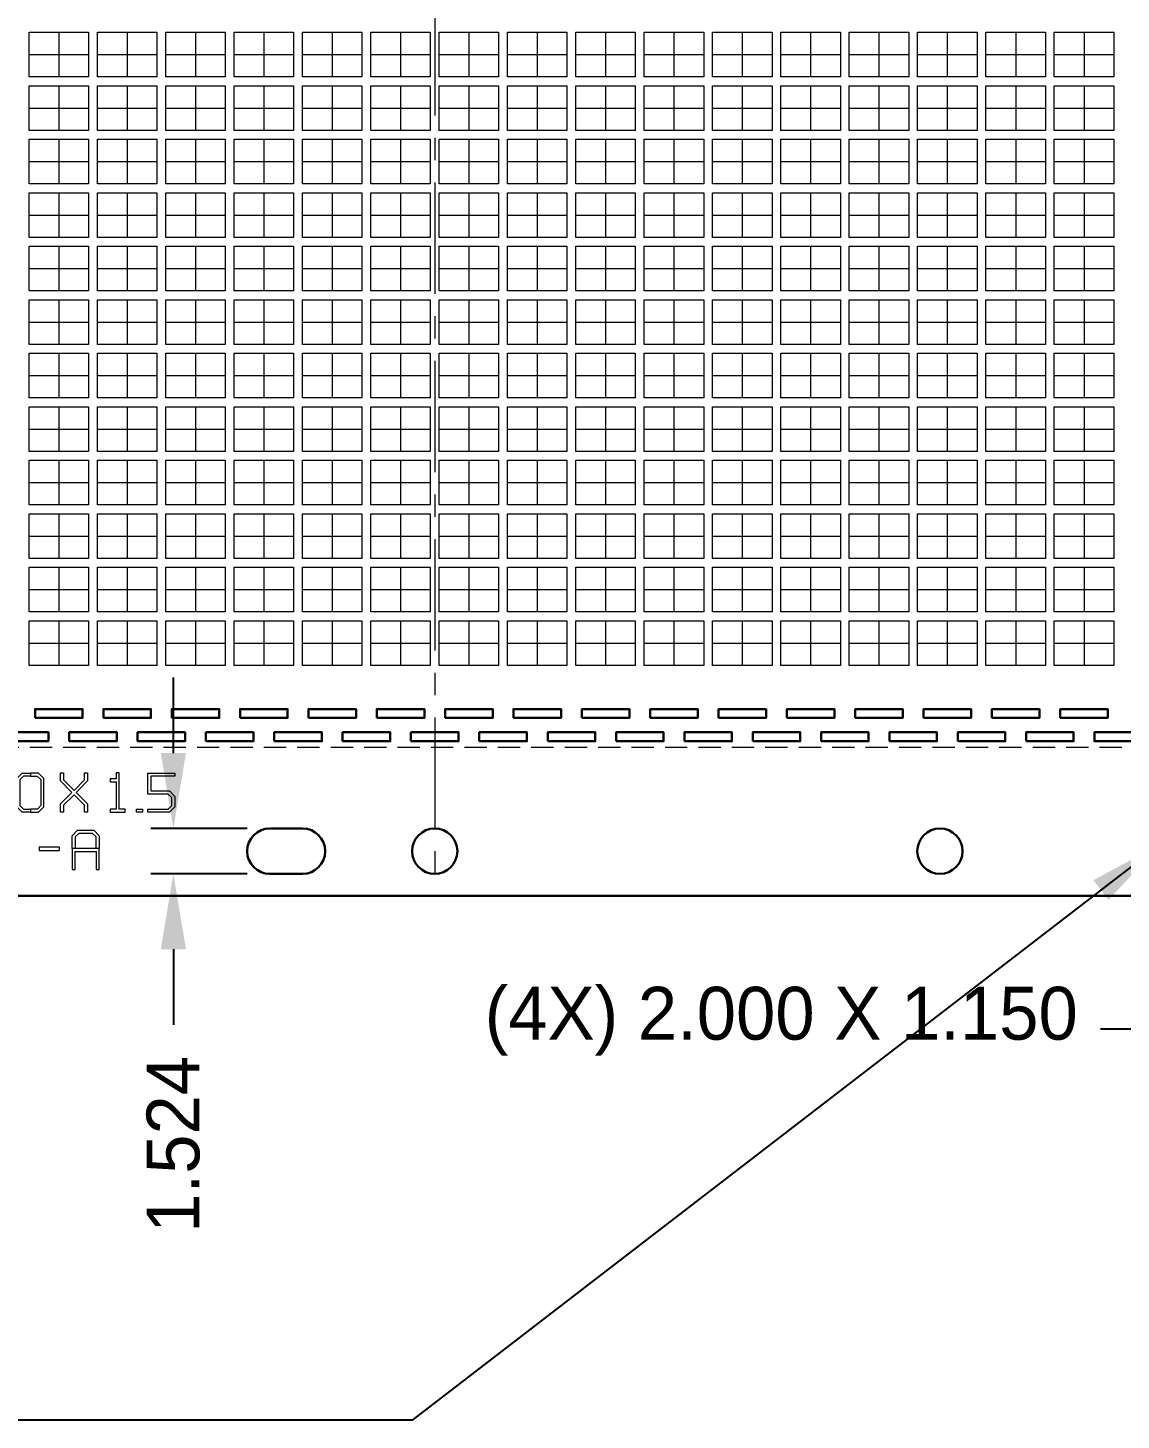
# Model space of a CAD drawing. Extents: x -14 to 234, y 117 to 227.
# Drawn here: x 177.53 to 214.32, y 134.91 to 181.76 of the extents above; entities that cross this region are included whole.
import ezdxf

# ---------------------------------------------------------------- set-up
doc = ezdxf.new("R2010")
doc.units = 0
doc.header["$LTSCALE"] = 3
doc.header["$MEASUREMENT"] = 0
for name, pattern in [('CENTER', [2, 1.25, -0.25, 0.25, -0.25]), ('HIDDEN', [0.375, 0.25, -0.125]), ('PHANTOM', [2.5, 1.25, -0.25, 0.25, -0.25, 0.25, -0.25])]:
    doc.linetypes.add(name, pattern=pattern)
for name, color, linetype, lineweight in [('CLIN', 1, 'CENTER', 15), ('DIM', 4, 'Continuous', 13), ('HIDN', 6, 'HIDDEN', 15), ('OBJ', 3, 'Continuous', 30), ('OBJ1', 7, 'Continuous', 30), ('PHANTOM', 5, 'PHANTOM', 15), ('TEXT', 2, 'Continuous', 20)]:
    doc.layers.add(name, color=color, linetype=linetype, lineweight=lineweight)
doc.dimstyles.new('3DEC X 1', dxfattribs={"dimtxt": 1.778, "dimasz": 2.54, "dimexe": 0.762, "dimexo": 0.762, "dimgap": 0.762, "dimtad": 0, "dimdec": 3, "dimzin": 0, "dimdsep": 46, "dimtxsty": 'Standard', "dimcen": 0.09, "dimadec": 0, "dimazin": 0, "dimtfac": 1, "dimtdec": 3, "dimtofl": 0, "dimtmove": 0, "dimatfit": 3, "dimfxl": 1, "dimtolj": 1, "dimtzin": 0, "dimarcsym": 0})

# ---------------------------------------------------------------- blocks, each defined once
blk = doc.blocks.new('*D16')
at = {"layer": 'Defpoints', "color": 0, "transparency": 16777216}
for p in [(90.669, -128.413), (90.669, -128.413), (87.423, -129.937), (87.423, -129.937), (90.669, -129.937), (90.669, -129.937)]:
    blk.add_point(p, dxfattribs=at)
at = {"layer": 'DIM', "color": 0, "lineweight": -2, "transparency": 16777216}
for p, q in [((87.423, -125.873), (87.423, -123.333)), ((87.423, -125.873), (87.423, -123.333)), ((89.907, -128.413), (86.661, -128.413)), ((89.907, -128.413), (86.661, -128.413)), ((89.907, -129.937), (86.661, -129.937)), ((89.907, -129.937), (86.661, -129.937)), ((87.423, -132.477), (87.423, -135.017)), ((87.423, -132.477), (87.423, -135.017))]:
    blk.add_line(p, q, dxfattribs=at)
at = {"layer": 'DIM', "color": 0, "transparency": 16777216}
for points in [[(87, -125.873), (87.847, -125.873), (87.423, -128.413)], [(87, -125.873), (87.847, -125.873), (87.423, -128.413)], [(87, -132.477), (87.847, -132.477), (87.423, -129.937)], [(87, -132.477), (87.847, -132.477), (87.423, -129.937)]]:
    blk.add_solid(points, dxfattribs=at)
at = {"layer": 'DIM', "color": 0, "transparency": 16777216, "insert": (87.423, -139.038), "char_height": 1.778, "attachment_point": 5, "rotation": 90}
blk.add_mtext('\\A1;1.524', dxfattribs=at)
blk.add_mtext('\\A1;1.524', dxfattribs=at)

msp = doc.modelspace()

# ---------------------------------------------------------------- linework, layer by layer
at = {"layer": 'CLIN'}
for p, q in [((191.21913, 212.55713), (191.21913, 152.55713)), ((178.56913, 181.60713), (178.56913, 180.10713)), ((180.86913, 181.60713), (180.86913, 180.10713)), ((183.16913, 181.60713), (183.16913, 180.10713)), ((185.46913, 181.60713), (185.46913, 180.10713)), ((187.76913, 181.60713), (187.76913, 180.10713)), ((190.06913, 181.60713), (190.06913, 180.10713)), ((192.36913, 181.60713), (192.36913, 180.10713)), ((194.66913, 181.60713), (194.66913, 180.10713)), ((196.96913, 181.60713), (196.96913, 180.10713)), ((199.26913, 181.60713), (199.26913, 180.10713)), ((201.56913, 181.60713), (201.56913, 180.10713)), ((203.86913, 181.60713), (203.86913, 180.10713)), ((206.16913, 181.60713), (206.16913, 180.10713)), ((208.46913, 181.60713), (208.46913, 180.10713)), ((210.76913, 181.60713), (210.76913, 180.10713)), ((210.76913, 181.60713), (210.76913, 180.10713)), ((213.06913, 181.60713), (213.06913, 180.10713)), ((178.56913, 179.80713), (178.56913, 178.30713)), ((180.86913, 179.80713), (180.86913, 178.30713)), ((183.16913, 179.80713), (183.16913, 178.30713)), ((185.46913, 179.80713), (185.46913, 178.30713)), ((187.76913, 179.80713), (187.76913, 178.30713)), ((190.06913, 179.80713), (190.06913, 178.30713)), ((192.36913, 179.80713), (192.36913, 178.30713)), ((194.66913, 179.80713), (194.66913, 178.30713)), ((196.96913, 179.80713), (196.96913, 178.30713)), ((199.26913, 179.80713), (199.26913, 178.30713)), ((201.56913, 179.80713), (201.56913, 178.30713)), ((203.86913, 179.80713), (203.86913, 178.30713)), ((206.16913, 179.80713), (206.16913, 178.30713)), ((208.46913, 179.80713), (208.46913, 178.30713)), ((210.76913, 179.80713), (210.76913, 178.30713)), ((210.76913, 179.80713), (210.76913, 178.30713)), ((213.06913, 179.80713), (213.06913, 178.30713)), ((178.56913, 178.00713), (178.56913, 176.50713)), ((180.86913, 178.00713), (180.86913, 176.50713)), ((183.16913, 178.00713), (183.16913, 176.50713)), ((185.46913, 178.00713), (185.46913, 176.50713)), ((187.76913, 178.00713), (187.76913, 176.50713)), ((190.06913, 178.00713), (190.06913, 176.50713)), ((192.36913, 178.00713), (192.36913, 176.50713)), ((194.66913, 178.00713), (194.66913, 176.50713)), ((196.96913, 178.00713), (196.96913, 176.50713)), ((199.26913, 178.00713), (199.26913, 176.50713)), ((201.56913, 178.00713), (201.56913, 176.50713)), ((203.86913, 178.00713), (203.86913, 176.50713)), ((206.16913, 178.00713), (206.16913, 176.50713)), ((208.46913, 178.00713), (208.46913, 176.50713)), ((210.76913, 178.00713), (210.76913, 176.50713)), ((210.76913, 178.00713), (210.76913, 176.50713)), ((213.06913, 178.00713), (213.06913, 176.50713)), ((178.56913, 176.20713), (178.56913, 174.70713)), ((180.86913, 176.20713), (180.86913, 174.70713)), ((183.16913, 176.20713), (183.16913, 174.70713)), ((185.46913, 176.20713), (185.46913, 174.70713)), ((187.76913, 176.20713), (187.76913, 174.70713)), ((190.06913, 176.20713), (190.06913, 174.70713)), ((192.36913, 176.20713), (192.36913, 174.70713)), ((194.66913, 176.20713), (194.66913, 174.70713)), ((196.96913, 176.20713), (196.96913, 174.70713)), ((199.26913, 176.20713), (199.26913, 174.70713)), ((201.56913, 176.20713), (201.56913, 174.70713)), ((203.86913, 176.20713), (203.86913, 174.70713)), ((206.16913, 176.20713), (206.16913, 174.70713)), ((208.46913, 176.20713), (208.46913, 174.70713)), ((210.76913, 176.20713), (210.76913, 174.70713)), ((210.76913, 176.20713), (210.76913, 174.70713)), ((213.06913, 176.20713), (213.06913, 174.70713)), ((178.56913, 174.40713), (178.56913, 172.90713)), ((180.86913, 174.40713), (180.86913, 172.90713)), ((183.16913, 174.40713), (183.16913, 172.90713)), ((185.46913, 174.40713), (185.46913, 172.90713)), ((187.76913, 174.40713), (187.76913, 172.90713)), ((190.06913, 174.40713), (190.06913, 172.90713)), ((192.36913, 174.40713), (192.36913, 172.90713)), ((194.66913, 174.40713), (194.66913, 172.90713)), ((196.96913, 174.40713), (196.96913, 172.90713)), ((199.26913, 174.40713), (199.26913, 172.90713)), ((201.56913, 174.40713), (201.56913, 172.90713)), ((203.86913, 174.40713), (203.86913, 172.90713)), ((206.16913, 174.40713), (206.16913, 172.90713)), ((208.46913, 174.40713), (208.46913, 172.90713)), ((210.76913, 174.40713), (210.76913, 172.90713)), ((210.76913, 174.40713), (210.76913, 172.90713)), ((213.06913, 174.40713), (213.06913, 172.90713)), ((178.56913, 172.60713), (178.56913, 171.10713)), ((180.86913, 172.60713), (180.86913, 171.10713)), ((183.16913, 172.60713), (183.16913, 171.10713)), ((185.46913, 172.60713), (185.46913, 171.10713)), ((187.76913, 172.60713), (187.76913, 171.10713)), ((190.06913, 172.60713), (190.06913, 171.10713)), ((192.36913, 172.60713), (192.36913, 171.10713)), ((194.66913, 172.60713), (194.66913, 171.10713)), ((196.96913, 172.60713), (196.96913, 171.10713)), ((199.26913, 172.60713), (199.26913, 171.10713)), ((201.56913, 172.60713), (201.56913, 171.10713)), ((203.86913, 172.60713), (203.86913, 171.10713)), ((206.16913, 172.60713), (206.16913, 171.10713)), ((208.46913, 172.60713), (208.46913, 171.10713)), ((210.76913, 172.60713), (210.76913, 171.10713)), ((210.76913, 172.60713), (210.76913, 171.10713)), ((213.06913, 172.60713), (213.06913, 171.10713)), ((178.56913, 170.80713), (178.56913, 169.30713)), ((180.86913, 170.80713), (180.86913, 169.30713)), ((183.16913, 170.80713), (183.16913, 169.30713)), ((185.46913, 170.80713), (185.46913, 169.30713)), ((187.76913, 170.80713), (187.76913, 169.30713)), ((190.06913, 170.80713), (190.06913, 169.30713)), ((192.36913, 170.80713), (192.36913, 169.30713)), ((194.66913, 170.80713), (194.66913, 169.30713)), ((196.96913, 170.80713), (196.96913, 169.30713)), ((199.26913, 170.80713), (199.26913, 169.30713)), ((201.56913, 170.80713), (201.56913, 169.30713)), ((203.86913, 170.80713), (203.86913, 169.30713)), ((206.16913, 170.80713), (206.16913, 169.30713)), ((208.46913, 170.80713), (208.46913, 169.30713)), ((210.76913, 170.80713), (210.76913, 169.30713)), ((210.76913, 170.80713), (210.76913, 169.30713)), ((213.06913, 170.80713), (213.06913, 169.30713)), ((178.56913, 169.00713), (178.56913, 167.50713)), ((180.86913, 169.00713), (180.86913, 167.50713)), ((183.16913, 169.00713), (183.16913, 167.50713)), ((185.46913, 169.00713), (185.46913, 167.50713)), ((187.76913, 169.00713), (187.76913, 167.50713)), ((190.06913, 169.00713), (190.06913, 167.50713)), ((192.36913, 169.00713), (192.36913, 167.50713)), ((194.66913, 169.00713), (194.66913, 167.50713)), ((196.96913, 169.00713), (196.96913, 167.50713)), ((199.26913, 169.00713), (199.26913, 167.50713)), ((201.56913, 169.00713), (201.56913, 167.50713)), ((203.86913, 169.00713), (203.86913, 167.50713)), ((206.16913, 169.00713), (206.16913, 167.50713)), ((208.46913, 169.00713), (208.46913, 167.50713)), ((210.76913, 169.00713), (210.76913, 167.50713)), ((210.76913, 169.00713), (210.76913, 167.50713)), ((213.06913, 169.00713), (213.06913, 167.50713)), ((178.56913, 167.20713), (178.56913, 165.70713)), ((180.86913, 167.20713), (180.86913, 165.70713)), ((183.16913, 167.20713), (183.16913, 165.70713)), ((185.46913, 167.20713), (185.46913, 165.70713)), ((187.76913, 167.20713), (187.76913, 165.70713)), ((190.06913, 167.20713), (190.06913, 165.70713)), ((192.36913, 167.20713), (192.36913, 165.70713)), ((194.66913, 167.20713), (194.66913, 165.70713)), ((196.96913, 167.20713), (196.96913, 165.70713)), ((199.26913, 167.20713), (199.26913, 165.70713)), ((201.56913, 167.20713), (201.56913, 165.70713)), ((203.86913, 167.20713), (203.86913, 165.70713)), ((206.16913, 167.20713), (206.16913, 165.70713)), ((208.46913, 167.20713), (208.46913, 165.70713)), ((210.76913, 167.20713), (210.76913, 165.70713)), ((210.76913, 167.20713), (210.76913, 165.70713)), ((213.06913, 167.20713), (213.06913, 165.70713)), ((178.56913, 165.40713), (178.56913, 163.90713)), ((180.86913, 165.40713), (180.86913, 163.90713)), ((183.16913, 165.40713), (183.16913, 163.90713)), ((185.46913, 165.40713), (185.46913, 163.90713)), ((187.76913, 165.40713), (187.76913, 163.90713)), ((190.06913, 165.40713), (190.06913, 163.90713)), ((192.36913, 165.40713), (192.36913, 163.90713)), ((194.66913, 165.40713), (194.66913, 163.90713)), ((196.96913, 165.40713), (196.96913, 163.90713)), ((199.26913, 165.40713), (199.26913, 163.90713)), ((201.56913, 165.40713), (201.56913, 163.90713)), ((203.86913, 165.40713), (203.86913, 163.90713)), ((206.16913, 165.40713), (206.16913, 163.90713)), ((208.46913, 165.40713), (208.46913, 163.90713)), ((210.76913, 165.40713), (210.76913, 163.90713)), ((210.76913, 165.40713), (210.76913, 163.90713)), ((213.06913, 165.40713), (213.06913, 163.90713)), ((178.56913, 163.60713), (178.56913, 162.10713)), ((180.86913, 163.60713), (180.86913, 162.10713)), ((183.16913, 163.60713), (183.16913, 162.10713)), ((185.46913, 163.60713), (185.46913, 162.10713)), ((187.76913, 163.60713), (187.76913, 162.10713)), ((190.06913, 163.60713), (190.06913, 162.10713)), ((192.36913, 163.60713), (192.36913, 162.10713)), ((194.66913, 163.60713), (194.66913, 162.10713)), ((196.96913, 163.60713), (196.96913, 162.10713)), ((199.26913, 163.60713), (199.26913, 162.10713)), ((201.56913, 163.60713), (201.56913, 162.10713)), ((203.86913, 163.60713), (203.86913, 162.10713)), ((206.16913, 163.60713), (206.16913, 162.10713)), ((208.46913, 163.60713), (208.46913, 162.10713)), ((210.76913, 163.60713), (210.76913, 162.10713)), ((210.76913, 163.60713), (210.76913, 162.10713)), ((213.06913, 163.60713), (213.06913, 162.10713)), ((178.56913, 161.80713), (178.56913, 160.30713)), ((180.86913, 161.80713), (180.86913, 160.30713)), ((183.16913, 161.80713), (183.16913, 160.30713)), ((185.46913, 161.80713), (185.46913, 160.30713)), ((187.76913, 161.80713), (187.76913, 160.30713)), ((190.06913, 161.80713), (190.06913, 160.30713)), ((192.36913, 161.80713), (192.36913, 160.30713)), ((194.66913, 161.80713), (194.66913, 160.30713)), ((196.96913, 161.80713), (196.96913, 160.30713)), ((199.26913, 161.80713), (199.26913, 160.30713)), ((201.56913, 161.80713), (201.56913, 160.30713)), ((203.86913, 161.80713), (203.86913, 160.30713)), ((206.16913, 161.80713), (206.16913, 160.30713)), ((208.46913, 161.80713), (208.46913, 160.30713)), ((210.76913, 161.80713), (210.76913, 160.30713)), ((210.76913, 161.80713), (210.76913, 160.30713)), ((213.06913, 161.80713), (213.06913, 160.30713))]:
    msp.add_line(p, q, dxfattribs=at)
for points in [[(177.56913, 180.85713), (179.56913, 180.85713)], [(179.86913, 180.85713), (181.86913, 180.85713)], [(182.16913, 180.85713), (184.16913, 180.85713)], [(184.46913, 180.85713), (186.46913, 180.85713)], [(186.76913, 180.85713), (188.76913, 180.85713)], [(189.06913, 180.85713), (191.06913, 180.85713)], [(191.36913, 180.85713), (193.36913, 180.85713)], [(193.66913, 180.85713), (195.66913, 180.85713)], [(195.96913, 180.85713), (197.96913, 180.85713)], [(198.26913, 180.85713), (200.26913, 180.85713)], [(200.56913, 180.85713), (202.56913, 180.85713)], [(202.86913, 180.85713), (204.86913, 180.85713)], [(205.16913, 180.85713), (207.16913, 180.85713)], [(207.46913, 180.85713), (209.46913, 180.85713)], [(209.76913, 180.85713), (211.76913, 180.85713)], [(209.76913, 180.85713), (211.76913, 180.85713)], [(212.06913, 180.85713), (214.06913, 180.85713)], [(177.56913, 179.05713), (179.56913, 179.05713)], [(179.86913, 179.05713), (181.86913, 179.05713)], [(182.16913, 179.05713), (184.16913, 179.05713)], [(184.46913, 179.05713), (186.46913, 179.05713)], [(186.76913, 179.05713), (188.76913, 179.05713)], [(189.06913, 179.05713), (191.06913, 179.05713)], [(191.36913, 179.05713), (193.36913, 179.05713)], [(193.66913, 179.05713), (195.66913, 179.05713)], [(195.96913, 179.05713), (197.96913, 179.05713)], [(198.26913, 179.05713), (200.26913, 179.05713)], [(200.56913, 179.05713), (202.56913, 179.05713)], [(202.86913, 179.05713), (204.86913, 179.05713)], [(205.16913, 179.05713), (207.16913, 179.05713)], [(207.46913, 179.05713), (209.46913, 179.05713)], [(209.76913, 179.05713), (211.76913, 179.05713)], [(209.76913, 179.05713), (211.76913, 179.05713)], [(212.06913, 179.05713), (214.06913, 179.05713)], [(177.56913, 177.25713), (179.56913, 177.25713)], [(179.86913, 177.25713), (181.86913, 177.25713)], [(182.16913, 177.25713), (184.16913, 177.25713)], [(184.46913, 177.25713), (186.46913, 177.25713)], [(186.76913, 177.25713), (188.76913, 177.25713)], [(189.06913, 177.25713), (191.06913, 177.25713)], [(191.36913, 177.25713), (193.36913, 177.25713)], [(193.66913, 177.25713), (195.66913, 177.25713)], [(195.96913, 177.25713), (197.96913, 177.25713)], [(198.26913, 177.25713), (200.26913, 177.25713)], [(200.56913, 177.25713), (202.56913, 177.25713)], [(202.86913, 177.25713), (204.86913, 177.25713)], [(205.16913, 177.25713), (207.16913, 177.25713)], [(207.46913, 177.25713), (209.46913, 177.25713)], [(209.76913, 177.25713), (211.76913, 177.25713)], [(209.76913, 177.25713), (211.76913, 177.25713)], [(212.06913, 177.25713), (214.06913, 177.25713)], [(177.56913, 175.45713), (179.56913, 175.45713)], [(179.86913, 175.45713), (181.86913, 175.45713)], [(182.16913, 175.45713), (184.16913, 175.45713)], [(184.46913, 175.45713), (186.46913, 175.45713)], [(186.76913, 175.45713), (188.76913, 175.45713)], [(189.06913, 175.45713), (191.06913, 175.45713)], [(191.36913, 175.45713), (193.36913, 175.45713)], [(193.66913, 175.45713), (195.66913, 175.45713)], [(195.96913, 175.45713), (197.96913, 175.45713)], [(198.26913, 175.45713), (200.26913, 175.45713)], [(200.56913, 175.45713), (202.56913, 175.45713)], [(202.86913, 175.45713), (204.86913, 175.45713)], [(205.16913, 175.45713), (207.16913, 175.45713)], [(207.46913, 175.45713), (209.46913, 175.45713)], [(209.76913, 175.45713), (211.76913, 175.45713)], [(209.76913, 175.45713), (211.76913, 175.45713)], [(212.06913, 175.45713), (214.06913, 175.45713)], [(177.56913, 173.65713), (179.56913, 173.65713)], [(179.86913, 173.65713), (181.86913, 173.65713)], [(182.16913, 173.65713), (184.16913, 173.65713)], [(184.46913, 173.65713), (186.46913, 173.65713)], [(186.76913, 173.65713), (188.76913, 173.65713)], [(189.06913, 173.65713), (191.06913, 173.65713)], [(191.36913, 173.65713), (193.36913, 173.65713)], [(193.66913, 173.65713), (195.66913, 173.65713)], [(195.96913, 173.65713), (197.96913, 173.65713)], [(198.26913, 173.65713), (200.26913, 173.65713)], [(200.56913, 173.65713), (202.56913, 173.65713)], [(202.86913, 173.65713), (204.86913, 173.65713)], [(205.16913, 173.65713), (207.16913, 173.65713)], [(207.46913, 173.65713), (209.46913, 173.65713)], [(209.76913, 173.65713), (211.76913, 173.65713)], [(209.76913, 173.65713), (211.76913, 173.65713)], [(212.06913, 173.65713), (214.06913, 173.65713)], [(177.56913, 171.85713), (179.56913, 171.85713)], [(179.86913, 171.85713), (181.86913, 171.85713)], [(182.16913, 171.85713), (184.16913, 171.85713)], [(184.46913, 171.85713), (186.46913, 171.85713)], [(186.76913, 171.85713), (188.76913, 171.85713)], [(189.06913, 171.85713), (191.06913, 171.85713)], [(191.36913, 171.85713), (193.36913, 171.85713)], [(193.66913, 171.85713), (195.66913, 171.85713)], [(195.96913, 171.85713), (197.96913, 171.85713)], [(198.26913, 171.85713), (200.26913, 171.85713)], [(200.56913, 171.85713), (202.56913, 171.85713)], [(202.86913, 171.85713), (204.86913, 171.85713)], [(205.16913, 171.85713), (207.16913, 171.85713)], [(207.46913, 171.85713), (209.46913, 171.85713)], [(209.76913, 171.85713), (211.76913, 171.85713)], [(209.76913, 171.85713), (211.76913, 171.85713)], [(212.06913, 171.85713), (214.06913, 171.85713)], [(177.56913, 170.05713), (179.56913, 170.05713)], [(179.86913, 170.05713), (181.86913, 170.05713)], [(182.16913, 170.05713), (184.16913, 170.05713)], [(184.46913, 170.05713), (186.46913, 170.05713)], [(186.76913, 170.05713), (188.76913, 170.05713)], [(189.06913, 170.05713), (191.06913, 170.05713)], [(191.36913, 170.05713), (193.36913, 170.05713)], [(193.66913, 170.05713), (195.66913, 170.05713)], [(195.96913, 170.05713), (197.96913, 170.05713)], [(198.26913, 170.05713), (200.26913, 170.05713)], [(200.56913, 170.05713), (202.56913, 170.05713)], [(202.86913, 170.05713), (204.86913, 170.05713)], [(205.16913, 170.05713), (207.16913, 170.05713)], [(207.46913, 170.05713), (209.46913, 170.05713)], [(209.76913, 170.05713), (211.76913, 170.05713)], [(209.76913, 170.05713), (211.76913, 170.05713)], [(212.06913, 170.05713), (214.06913, 170.05713)], [(177.56913, 168.25713), (179.56913, 168.25713)], [(179.86913, 168.25713), (181.86913, 168.25713)], [(182.16913, 168.25713), (184.16913, 168.25713)], [(184.46913, 168.25713), (186.46913, 168.25713)], [(186.76913, 168.25713), (188.76913, 168.25713)], [(189.06913, 168.25713), (191.06913, 168.25713)], [(191.36913, 168.25713), (193.36913, 168.25713)], [(193.66913, 168.25713), (195.66913, 168.25713)], [(195.96913, 168.25713), (197.96913, 168.25713)], [(198.26913, 168.25713), (200.26913, 168.25713)], [(200.56913, 168.25713), (202.56913, 168.25713)], [(202.86913, 168.25713), (204.86913, 168.25713)], [(205.16913, 168.25713), (207.16913, 168.25713)], [(207.46913, 168.25713), (209.46913, 168.25713)], [(209.76913, 168.25713), (211.76913, 168.25713)], [(209.76913, 168.25713), (211.76913, 168.25713)], [(212.06913, 168.25713), (214.06913, 168.25713)], [(177.56913, 166.45713), (179.56913, 166.45713)], [(179.86913, 166.45713), (181.86913, 166.45713)], [(182.16913, 166.45713), (184.16913, 166.45713)], [(184.46913, 166.45713), (186.46913, 166.45713)], [(186.76913, 166.45713), (188.76913, 166.45713)], [(189.06913, 166.45713), (191.06913, 166.45713)], [(191.36913, 166.45713), (193.36913, 166.45713)], [(193.66913, 166.45713), (195.66913, 166.45713)], [(195.96913, 166.45713), (197.96913, 166.45713)], [(198.26913, 166.45713), (200.26913, 166.45713)], [(200.56913, 166.45713), (202.56913, 166.45713)], [(202.86913, 166.45713), (204.86913, 166.45713)], [(205.16913, 166.45713), (207.16913, 166.45713)], [(207.46913, 166.45713), (209.46913, 166.45713)], [(209.76913, 166.45713), (211.76913, 166.45713)], [(209.76913, 166.45713), (211.76913, 166.45713)], [(212.06913, 166.45713), (214.06913, 166.45713)], [(177.56913, 164.65713), (179.56913, 164.65713)], [(179.86913, 164.65713), (181.86913, 164.65713)], [(182.16913, 164.65713), (184.16913, 164.65713)], [(184.46913, 164.65713), (186.46913, 164.65713)], [(186.76913, 164.65713), (188.76913, 164.65713)], [(189.06913, 164.65713), (191.06913, 164.65713)], [(191.36913, 164.65713), (193.36913, 164.65713)], [(193.66913, 164.65713), (195.66913, 164.65713)], [(195.96913, 164.65713), (197.96913, 164.65713)], [(198.26913, 164.65713), (200.26913, 164.65713)], [(200.56913, 164.65713), (202.56913, 164.65713)], [(202.86913, 164.65713), (204.86913, 164.65713)], [(205.16913, 164.65713), (207.16913, 164.65713)], [(207.46913, 164.65713), (209.46913, 164.65713)], [(209.76913, 164.65713), (211.76913, 164.65713)], [(209.76913, 164.65713), (211.76913, 164.65713)], [(212.06913, 164.65713), (214.06913, 164.65713)], [(177.56913, 162.85713), (179.56913, 162.85713)], [(179.86913, 162.85713), (181.86913, 162.85713)], [(182.16913, 162.85713), (184.16913, 162.85713)], [(184.46913, 162.85713), (186.46913, 162.85713)], [(186.76913, 162.85713), (188.76913, 162.85713)], [(189.06913, 162.85713), (191.06913, 162.85713)], [(191.36913, 162.85713), (193.36913, 162.85713)], [(193.66913, 162.85713), (195.66913, 162.85713)], [(195.96913, 162.85713), (197.96913, 162.85713)], [(198.26913, 162.85713), (200.26913, 162.85713)], [(200.56913, 162.85713), (202.56913, 162.85713)], [(202.86913, 162.85713), (204.86913, 162.85713)], [(205.16913, 162.85713), (207.16913, 162.85713)], [(207.46913, 162.85713), (209.46913, 162.85713)], [(209.76913, 162.85713), (211.76913, 162.85713)], [(209.76913, 162.85713), (211.76913, 162.85713)], [(212.06913, 162.85713), (214.06913, 162.85713)], [(177.56913, 161.05713), (179.56913, 161.05713)], [(179.86913, 161.05713), (181.86913, 161.05713)], [(182.16913, 161.05713), (184.16913, 161.05713)], [(184.46913, 161.05713), (186.46913, 161.05713)], [(186.76913, 161.05713), (188.76913, 161.05713)], [(189.06913, 161.05713), (191.06913, 161.05713)], [(191.36913, 161.05713), (193.36913, 161.05713)], [(193.66913, 161.05713), (195.66913, 161.05713)], [(195.96913, 161.05713), (197.96913, 161.05713)], [(198.26913, 161.05713), (200.26913, 161.05713)], [(200.56913, 161.05713), (202.56913, 161.05713)], [(202.86913, 161.05713), (204.86913, 161.05713)], [(205.16913, 161.05713), (207.16913, 161.05713)], [(207.46913, 161.05713), (209.46913, 161.05713)], [(209.76913, 161.05713), (211.76913, 161.05713)], [(209.76913, 161.05713), (211.76913, 161.05713)], [(212.06913, 161.05713), (214.06913, 161.05713)]]:
    msp.add_lwpolyline(points, dxfattribs=at)
at = {"layer": 'HIDN'}
msp.add_lwpolyline([(217.21913, 157.55713), (217.21913, 209.55713), (165.21913, 209.55713), (165.21913, 157.55713)], close=True, dxfattribs=at)
at = {"layer": 'OBJ'}
msp.add_lwpolyline([(0.71913, 152.55713), (216.71913, 152.55713), (218.71913, 153.70713), (218.71913, 159.35713, -0.41421356), (218.21913, 159.85713), (218.21913, 173.65713, -0.41421356), (218.71913, 174.15713), (218.71913, 176.15713, -0.41421356), (218.21913, 176.65713), (218.21913, 190.45713, -0.41421356), (218.71913, 190.95713), (218.71913, 192.95713, -0.41421356), (218.21913, 193.45713), (218.21913, 207.25713, -0.41421356), (218.71913, 207.75713), (218.71913, 211.40713), (216.71913, 212.55713), (0.71913, 212.55713)], format="xyb", dxfattribs=at)
msp.add_lwpolyline([(186.76913, 154.81913), (185.66913, 154.81913, 1), (185.66913, 153.29513), (186.76913, 153.29513, 1)], format="xyb", close=True, dxfattribs=at)
for centre in [(191.21913, 154.05713), (208.21913, 154.05713)]:
    msp.add_circle(centre, 0.762, dxfattribs=at)
at = {"layer": 'OBJ1'}
for points in [[(177.76913, 158.53913), (179.36913, 158.53913), (179.36913, 158.83913), (177.76913, 158.83913)], [(180.06913, 158.53913), (181.66913, 158.53913), (181.66913, 158.83913), (180.06913, 158.83913)], [(182.36913, 158.53913), (183.96913, 158.53913), (183.96913, 158.83913), (182.36913, 158.83913)], [(184.66913, 158.53913), (186.26913, 158.53913), (186.26913, 158.83913), (184.66913, 158.83913)], [(186.96913, 158.53913), (188.56913, 158.53913), (188.56913, 158.83913), (186.96913, 158.83913)], [(189.26913, 158.53913), (190.86913, 158.53913), (190.86913, 158.83913), (189.26913, 158.83913)], [(191.56913, 158.53913), (193.16913, 158.53913), (193.16913, 158.83913), (191.56913, 158.83913)], [(193.86913, 158.53913), (195.46913, 158.53913), (195.46913, 158.83913), (193.86913, 158.83913)], [(196.16913, 158.53913), (197.76913, 158.53913), (197.76913, 158.83913), (196.16913, 158.83913)], [(198.46913, 158.53913), (200.06913, 158.53913), (200.06913, 158.83913), (198.46913, 158.83913)], [(200.76913, 158.53913), (202.36913, 158.53913), (202.36913, 158.83913), (200.76913, 158.83913)], [(203.06913, 158.53913), (204.66913, 158.53913), (204.66913, 158.83913), (203.06913, 158.83913)], [(205.36913, 158.53913), (206.96913, 158.53913), (206.96913, 158.83913), (205.36913, 158.83913)], [(207.66913, 158.53913), (209.26913, 158.53913), (209.26913, 158.83913), (207.66913, 158.83913)], [(209.96913, 158.53913), (211.56913, 158.53913), (211.56913, 158.83913), (209.96913, 158.83913)], [(212.26913, 158.53913), (213.86913, 158.53913), (213.86913, 158.83913), (212.26913, 158.83913)], [(176.61913, 157.75713), (178.21913, 157.75713), (178.21913, 158.05713), (176.61913, 158.05713)], [(178.91913, 157.75713), (180.51913, 157.75713), (180.51913, 158.05713), (178.91913, 158.05713)], [(181.21913, 157.75713), (182.81913, 157.75713), (182.81913, 158.05713), (181.21913, 158.05713)], [(183.51913, 157.75713), (185.11913, 157.75713), (185.11913, 158.05713), (183.51913, 158.05713)], [(185.81913, 157.75713), (187.41913, 157.75713), (187.41913, 158.05713), (185.81913, 158.05713)], [(188.11913, 157.75713), (189.71913, 157.75713), (189.71913, 158.05713), (188.11913, 158.05713)], [(190.41913, 157.75713), (192.01913, 157.75713), (192.01913, 158.05713), (190.41913, 158.05713)], [(192.71913, 157.75713), (194.31913, 157.75713), (194.31913, 158.05713), (192.71913, 158.05713)], [(195.01913, 157.75713), (196.61913, 157.75713), (196.61913, 158.05713), (195.01913, 158.05713)], [(197.31913, 157.75713), (198.91913, 157.75713), (198.91913, 158.05713), (197.31913, 158.05713)], [(199.61913, 157.75713), (201.21913, 157.75713), (201.21913, 158.05713), (199.61913, 158.05713)], [(201.91913, 157.75713), (203.51913, 157.75713), (203.51913, 158.05713), (201.91913, 158.05713)], [(204.21913, 157.75713), (205.81913, 157.75713), (205.81913, 158.05713), (204.21913, 158.05713)], [(206.51913, 157.75713), (208.11913, 157.75713), (208.11913, 158.05713), (206.51913, 158.05713)], [(208.81913, 157.75713), (210.41913, 157.75713), (210.41913, 158.05713), (208.81913, 158.05713)], [(211.11913, 157.75713), (212.71913, 157.75713), (212.71913, 158.05713), (211.11913, 158.05713)], [(215.01913, 157.75713), (213.41913, 157.75713), (213.41913, 158.05713), (215.01913, 158.05713)]]:
    msp.add_lwpolyline(points, close=True, dxfattribs=at)
at = {"layer": 'PHANTOM'}
for points in [[(179.56913, 180.10713), (177.56913, 180.10713), (177.56913, 181.60713), (179.56913, 181.60713)], [(181.86913, 180.10713), (179.86913, 180.10713), (179.86913, 181.60713), (181.86913, 181.60713)], [(184.16913, 180.10713), (182.16913, 180.10713), (182.16913, 181.60713), (184.16913, 181.60713)], [(186.46913, 180.10713), (184.46913, 180.10713), (184.46913, 181.60713), (186.46913, 181.60713)], [(188.76913, 180.10713), (186.76913, 180.10713), (186.76913, 181.60713), (188.76913, 181.60713)], [(191.06913, 180.10713), (189.06913, 180.10713), (189.06913, 181.60713), (191.06913, 181.60713)], [(193.36913, 180.10713), (191.36913, 180.10713), (191.36913, 181.60713), (193.36913, 181.60713)], [(195.66913, 180.10713), (193.66913, 180.10713), (193.66913, 181.60713), (195.66913, 181.60713)], [(197.96913, 180.10713), (195.96913, 180.10713), (195.96913, 181.60713), (197.96913, 181.60713)], [(200.26913, 180.10713), (198.26913, 180.10713), (198.26913, 181.60713), (200.26913, 181.60713)], [(202.56913, 180.10713), (200.56913, 180.10713), (200.56913, 181.60713), (202.56913, 181.60713)], [(204.86913, 180.10713), (202.86913, 180.10713), (202.86913, 181.60713), (204.86913, 181.60713)], [(207.16913, 180.10713), (205.16913, 180.10713), (205.16913, 181.60713), (207.16913, 181.60713)], [(209.46913, 180.10713), (207.46913, 180.10713), (207.46913, 181.60713), (209.46913, 181.60713)], [(211.76913, 180.10713), (209.76913, 180.10713), (209.76913, 181.60713), (211.76913, 181.60713)], [(211.76913, 180.10713), (209.76913, 180.10713), (209.76913, 181.60713), (211.76913, 181.60713)], [(214.06913, 180.10713), (212.06913, 180.10713), (212.06913, 181.60713), (214.06913, 181.60713)], [(179.56913, 178.30713), (177.56913, 178.30713), (177.56913, 179.80713), (179.56913, 179.80713)], [(181.86913, 178.30713), (179.86913, 178.30713), (179.86913, 179.80713), (181.86913, 179.80713)], [(184.16913, 178.30713), (182.16913, 178.30713), (182.16913, 179.80713), (184.16913, 179.80713)], [(186.46913, 178.30713), (184.46913, 178.30713), (184.46913, 179.80713), (186.46913, 179.80713)], [(188.76913, 178.30713), (186.76913, 178.30713), (186.76913, 179.80713), (188.76913, 179.80713)], [(191.06913, 178.30713), (189.06913, 178.30713), (189.06913, 179.80713), (191.06913, 179.80713)], [(193.36913, 178.30713), (191.36913, 178.30713), (191.36913, 179.80713), (193.36913, 179.80713)], [(195.66913, 178.30713), (193.66913, 178.30713), (193.66913, 179.80713), (195.66913, 179.80713)], [(197.96913, 178.30713), (195.96913, 178.30713), (195.96913, 179.80713), (197.96913, 179.80713)], [(200.26913, 178.30713), (198.26913, 178.30713), (198.26913, 179.80713), (200.26913, 179.80713)], [(202.56913, 178.30713), (200.56913, 178.30713), (200.56913, 179.80713), (202.56913, 179.80713)], [(204.86913, 178.30713), (202.86913, 178.30713), (202.86913, 179.80713), (204.86913, 179.80713)], [(207.16913, 178.30713), (205.16913, 178.30713), (205.16913, 179.80713), (207.16913, 179.80713)], [(209.46913, 178.30713), (207.46913, 178.30713), (207.46913, 179.80713), (209.46913, 179.80713)], [(211.76913, 178.30713), (209.76913, 178.30713), (209.76913, 179.80713), (211.76913, 179.80713)], [(211.76913, 178.30713), (209.76913, 178.30713), (209.76913, 179.80713), (211.76913, 179.80713)], [(214.06913, 178.30713), (212.06913, 178.30713), (212.06913, 179.80713), (214.06913, 179.80713)], [(179.56913, 176.50713), (177.56913, 176.50713), (177.56913, 178.00713), (179.56913, 178.00713)], [(181.86913, 176.50713), (179.86913, 176.50713), (179.86913, 178.00713), (181.86913, 178.00713)], [(184.16913, 176.50713), (182.16913, 176.50713), (182.16913, 178.00713), (184.16913, 178.00713)], [(186.46913, 176.50713), (184.46913, 176.50713), (184.46913, 178.00713), (186.46913, 178.00713)], [(188.76913, 176.50713), (186.76913, 176.50713), (186.76913, 178.00713), (188.76913, 178.00713)], [(191.06913, 176.50713), (189.06913, 176.50713), (189.06913, 178.00713), (191.06913, 178.00713)], [(193.36913, 176.50713), (191.36913, 176.50713), (191.36913, 178.00713), (193.36913, 178.00713)], [(195.66913, 176.50713), (193.66913, 176.50713), (193.66913, 178.00713), (195.66913, 178.00713)], [(197.96913, 176.50713), (195.96913, 176.50713), (195.96913, 178.00713), (197.96913, 178.00713)], [(200.26913, 176.50713), (198.26913, 176.50713), (198.26913, 178.00713), (200.26913, 178.00713)], [(202.56913, 176.50713), (200.56913, 176.50713), (200.56913, 178.00713), (202.56913, 178.00713)], [(204.86913, 176.50713), (202.86913, 176.50713), (202.86913, 178.00713), (204.86913, 178.00713)], [(207.16913, 176.50713), (205.16913, 176.50713), (205.16913, 178.00713), (207.16913, 178.00713)], [(209.46913, 176.50713), (207.46913, 176.50713), (207.46913, 178.00713), (209.46913, 178.00713)], [(211.76913, 176.50713), (209.76913, 176.50713), (209.76913, 178.00713), (211.76913, 178.00713)], [(211.76913, 176.50713), (209.76913, 176.50713), (209.76913, 178.00713), (211.76913, 178.00713)], [(214.06913, 176.50713), (212.06913, 176.50713), (212.06913, 178.00713), (214.06913, 178.00713)], [(179.56913, 174.70713), (177.56913, 174.70713), (177.56913, 176.20713), (179.56913, 176.20713)], [(181.86913, 174.70713), (179.86913, 174.70713), (179.86913, 176.20713), (181.86913, 176.20713)], [(184.16913, 174.70713), (182.16913, 174.70713), (182.16913, 176.20713), (184.16913, 176.20713)], [(186.46913, 174.70713), (184.46913, 174.70713), (184.46913, 176.20713), (186.46913, 176.20713)], [(188.76913, 174.70713), (186.76913, 174.70713), (186.76913, 176.20713), (188.76913, 176.20713)], [(191.06913, 174.70713), (189.06913, 174.70713), (189.06913, 176.20713), (191.06913, 176.20713)], [(193.36913, 174.70713), (191.36913, 174.70713), (191.36913, 176.20713), (193.36913, 176.20713)], [(195.66913, 174.70713), (193.66913, 174.70713), (193.66913, 176.20713), (195.66913, 176.20713)], [(197.96913, 174.70713), (195.96913, 174.70713), (195.96913, 176.20713), (197.96913, 176.20713)], [(200.26913, 174.70713), (198.26913, 174.70713), (198.26913, 176.20713), (200.26913, 176.20713)], [(202.56913, 174.70713), (200.56913, 174.70713), (200.56913, 176.20713), (202.56913, 176.20713)], [(204.86913, 174.70713), (202.86913, 174.70713), (202.86913, 176.20713), (204.86913, 176.20713)], [(207.16913, 174.70713), (205.16913, 174.70713), (205.16913, 176.20713), (207.16913, 176.20713)], [(209.46913, 174.70713), (207.46913, 174.70713), (207.46913, 176.20713), (209.46913, 176.20713)], [(211.76913, 174.70713), (209.76913, 174.70713), (209.76913, 176.20713), (211.76913, 176.20713)], [(211.76913, 174.70713), (209.76913, 174.70713), (209.76913, 176.20713), (211.76913, 176.20713)], [(214.06913, 174.70713), (212.06913, 174.70713), (212.06913, 176.20713), (214.06913, 176.20713)], [(179.56913, 172.90713), (177.56913, 172.90713), (177.56913, 174.40713), (179.56913, 174.40713)], [(181.86913, 172.90713), (179.86913, 172.90713), (179.86913, 174.40713), (181.86913, 174.40713)], [(184.16913, 172.90713), (182.16913, 172.90713), (182.16913, 174.40713), (184.16913, 174.40713)], [(186.46913, 172.90713), (184.46913, 172.90713), (184.46913, 174.40713), (186.46913, 174.40713)], [(188.76913, 172.90713), (186.76913, 172.90713), (186.76913, 174.40713), (188.76913, 174.40713)], [(191.06913, 172.90713), (189.06913, 172.90713), (189.06913, 174.40713), (191.06913, 174.40713)], [(193.36913, 172.90713), (191.36913, 172.90713), (191.36913, 174.40713), (193.36913, 174.40713)], [(195.66913, 172.90713), (193.66913, 172.90713), (193.66913, 174.40713), (195.66913, 174.40713)], [(197.96913, 172.90713), (195.96913, 172.90713), (195.96913, 174.40713), (197.96913, 174.40713)], [(200.26913, 172.90713), (198.26913, 172.90713), (198.26913, 174.40713), (200.26913, 174.40713)], [(202.56913, 172.90713), (200.56913, 172.90713), (200.56913, 174.40713), (202.56913, 174.40713)], [(204.86913, 172.90713), (202.86913, 172.90713), (202.86913, 174.40713), (204.86913, 174.40713)], [(207.16913, 172.90713), (205.16913, 172.90713), (205.16913, 174.40713), (207.16913, 174.40713)], [(209.46913, 172.90713), (207.46913, 172.90713), (207.46913, 174.40713), (209.46913, 174.40713)], [(211.76913, 172.90713), (209.76913, 172.90713), (209.76913, 174.40713), (211.76913, 174.40713)], [(211.76913, 172.90713), (209.76913, 172.90713), (209.76913, 174.40713), (211.76913, 174.40713)], [(214.06913, 172.90713), (212.06913, 172.90713), (212.06913, 174.40713), (214.06913, 174.40713)], [(179.56913, 171.10713), (177.56913, 171.10713), (177.56913, 172.60713), (179.56913, 172.60713)], [(181.86913, 171.10713), (179.86913, 171.10713), (179.86913, 172.60713), (181.86913, 172.60713)], [(184.16913, 171.10713), (182.16913, 171.10713), (182.16913, 172.60713), (184.16913, 172.60713)], [(186.46913, 171.10713), (184.46913, 171.10713), (184.46913, 172.60713), (186.46913, 172.60713)], [(188.76913, 171.10713), (186.76913, 171.10713), (186.76913, 172.60713), (188.76913, 172.60713)], [(191.06913, 171.10713), (189.06913, 171.10713), (189.06913, 172.60713), (191.06913, 172.60713)], [(193.36913, 171.10713), (191.36913, 171.10713), (191.36913, 172.60713), (193.36913, 172.60713)], [(195.66913, 171.10713), (193.66913, 171.10713), (193.66913, 172.60713), (195.66913, 172.60713)], [(197.96913, 171.10713), (195.96913, 171.10713), (195.96913, 172.60713), (197.96913, 172.60713)], [(200.26913, 171.10713), (198.26913, 171.10713), (198.26913, 172.60713), (200.26913, 172.60713)], [(202.56913, 171.10713), (200.56913, 171.10713), (200.56913, 172.60713), (202.56913, 172.60713)], [(204.86913, 171.10713), (202.86913, 171.10713), (202.86913, 172.60713), (204.86913, 172.60713)], [(207.16913, 171.10713), (205.16913, 171.10713), (205.16913, 172.60713), (207.16913, 172.60713)], [(209.46913, 171.10713), (207.46913, 171.10713), (207.46913, 172.60713), (209.46913, 172.60713)], [(211.76913, 171.10713), (209.76913, 171.10713), (209.76913, 172.60713), (211.76913, 172.60713)], [(211.76913, 171.10713), (209.76913, 171.10713), (209.76913, 172.60713), (211.76913, 172.60713)], [(214.06913, 171.10713), (212.06913, 171.10713), (212.06913, 172.60713), (214.06913, 172.60713)], [(179.56913, 169.30713), (177.56913, 169.30713), (177.56913, 170.80713), (179.56913, 170.80713)], [(181.86913, 169.30713), (179.86913, 169.30713), (179.86913, 170.80713), (181.86913, 170.80713)], [(184.16913, 169.30713), (182.16913, 169.30713), (182.16913, 170.80713), (184.16913, 170.80713)], [(186.46913, 169.30713), (184.46913, 169.30713), (184.46913, 170.80713), (186.46913, 170.80713)], [(188.76913, 169.30713), (186.76913, 169.30713), (186.76913, 170.80713), (188.76913, 170.80713)], [(191.06913, 169.30713), (189.06913, 169.30713), (189.06913, 170.80713), (191.06913, 170.80713)], [(193.36913, 169.30713), (191.36913, 169.30713), (191.36913, 170.80713), (193.36913, 170.80713)], [(195.66913, 169.30713), (193.66913, 169.30713), (193.66913, 170.80713), (195.66913, 170.80713)], [(197.96913, 169.30713), (195.96913, 169.30713), (195.96913, 170.80713), (197.96913, 170.80713)], [(200.26913, 169.30713), (198.26913, 169.30713), (198.26913, 170.80713), (200.26913, 170.80713)], [(202.56913, 169.30713), (200.56913, 169.30713), (200.56913, 170.80713), (202.56913, 170.80713)], [(204.86913, 169.30713), (202.86913, 169.30713), (202.86913, 170.80713), (204.86913, 170.80713)], [(207.16913, 169.30713), (205.16913, 169.30713), (205.16913, 170.80713), (207.16913, 170.80713)], [(209.46913, 169.30713), (207.46913, 169.30713), (207.46913, 170.80713), (209.46913, 170.80713)], [(211.76913, 169.30713), (209.76913, 169.30713), (209.76913, 170.80713), (211.76913, 170.80713)], [(211.76913, 169.30713), (209.76913, 169.30713), (209.76913, 170.80713), (211.76913, 170.80713)], [(214.06913, 169.30713), (212.06913, 169.30713), (212.06913, 170.80713), (214.06913, 170.80713)], [(179.56913, 167.50713), (177.56913, 167.50713), (177.56913, 169.00713), (179.56913, 169.00713)], [(181.86913, 167.50713), (179.86913, 167.50713), (179.86913, 169.00713), (181.86913, 169.00713)], [(184.16913, 167.50713), (182.16913, 167.50713), (182.16913, 169.00713), (184.16913, 169.00713)], [(186.46913, 167.50713), (184.46913, 167.50713), (184.46913, 169.00713), (186.46913, 169.00713)], [(188.76913, 167.50713), (186.76913, 167.50713), (186.76913, 169.00713), (188.76913, 169.00713)], [(191.06913, 167.50713), (189.06913, 167.50713), (189.06913, 169.00713), (191.06913, 169.00713)], [(193.36913, 167.50713), (191.36913, 167.50713), (191.36913, 169.00713), (193.36913, 169.00713)], [(195.66913, 167.50713), (193.66913, 167.50713), (193.66913, 169.00713), (195.66913, 169.00713)], [(197.96913, 167.50713), (195.96913, 167.50713), (195.96913, 169.00713), (197.96913, 169.00713)], [(200.26913, 167.50713), (198.26913, 167.50713), (198.26913, 169.00713), (200.26913, 169.00713)], [(202.56913, 167.50713), (200.56913, 167.50713), (200.56913, 169.00713), (202.56913, 169.00713)], [(204.86913, 167.50713), (202.86913, 167.50713), (202.86913, 169.00713), (204.86913, 169.00713)], [(207.16913, 167.50713), (205.16913, 167.50713), (205.16913, 169.00713), (207.16913, 169.00713)], [(209.46913, 167.50713), (207.46913, 167.50713), (207.46913, 169.00713), (209.46913, 169.00713)], [(211.76913, 167.50713), (209.76913, 167.50713), (209.76913, 169.00713), (211.76913, 169.00713)], [(211.76913, 167.50713), (209.76913, 167.50713), (209.76913, 169.00713), (211.76913, 169.00713)], [(214.06913, 167.50713), (212.06913, 167.50713), (212.06913, 169.00713), (214.06913, 169.00713)], [(179.56913, 165.70713), (177.56913, 165.70713), (177.56913, 167.20713), (179.56913, 167.20713)], [(181.86913, 165.70713), (179.86913, 165.70713), (179.86913, 167.20713), (181.86913, 167.20713)], [(184.16913, 165.70713), (182.16913, 165.70713), (182.16913, 167.20713), (184.16913, 167.20713)], [(186.46913, 165.70713), (184.46913, 165.70713), (184.46913, 167.20713), (186.46913, 167.20713)], [(188.76913, 165.70713), (186.76913, 165.70713), (186.76913, 167.20713), (188.76913, 167.20713)], [(191.06913, 165.70713), (189.06913, 165.70713), (189.06913, 167.20713), (191.06913, 167.20713)], [(193.36913, 165.70713), (191.36913, 165.70713), (191.36913, 167.20713), (193.36913, 167.20713)], [(195.66913, 165.70713), (193.66913, 165.70713), (193.66913, 167.20713), (195.66913, 167.20713)], [(197.96913, 165.70713), (195.96913, 165.70713), (195.96913, 167.20713), (197.96913, 167.20713)], [(200.26913, 165.70713), (198.26913, 165.70713), (198.26913, 167.20713), (200.26913, 167.20713)], [(202.56913, 165.70713), (200.56913, 165.70713), (200.56913, 167.20713), (202.56913, 167.20713)], [(204.86913, 165.70713), (202.86913, 165.70713), (202.86913, 167.20713), (204.86913, 167.20713)], [(207.16913, 165.70713), (205.16913, 165.70713), (205.16913, 167.20713), (207.16913, 167.20713)], [(209.46913, 165.70713), (207.46913, 165.70713), (207.46913, 167.20713), (209.46913, 167.20713)], [(211.76913, 165.70713), (209.76913, 165.70713), (209.76913, 167.20713), (211.76913, 167.20713)], [(211.76913, 165.70713), (209.76913, 165.70713), (209.76913, 167.20713), (211.76913, 167.20713)], [(214.06913, 165.70713), (212.06913, 165.70713), (212.06913, 167.20713), (214.06913, 167.20713)], [(179.56913, 163.90713), (177.56913, 163.90713), (177.56913, 165.40713), (179.56913, 165.40713)], [(181.86913, 163.90713), (179.86913, 163.90713), (179.86913, 165.40713), (181.86913, 165.40713)], [(184.16913, 163.90713), (182.16913, 163.90713), (182.16913, 165.40713), (184.16913, 165.40713)], [(186.46913, 163.90713), (184.46913, 163.90713), (184.46913, 165.40713), (186.46913, 165.40713)], [(188.76913, 163.90713), (186.76913, 163.90713), (186.76913, 165.40713), (188.76913, 165.40713)], [(191.06913, 163.90713), (189.06913, 163.90713), (189.06913, 165.40713), (191.06913, 165.40713)], [(193.36913, 163.90713), (191.36913, 163.90713), (191.36913, 165.40713), (193.36913, 165.40713)], [(195.66913, 163.90713), (193.66913, 163.90713), (193.66913, 165.40713), (195.66913, 165.40713)], [(197.96913, 163.90713), (195.96913, 163.90713), (195.96913, 165.40713), (197.96913, 165.40713)], [(200.26913, 163.90713), (198.26913, 163.90713), (198.26913, 165.40713), (200.26913, 165.40713)], [(202.56913, 163.90713), (200.56913, 163.90713), (200.56913, 165.40713), (202.56913, 165.40713)], [(204.86913, 163.90713), (202.86913, 163.90713), (202.86913, 165.40713), (204.86913, 165.40713)], [(207.16913, 163.90713), (205.16913, 163.90713), (205.16913, 165.40713), (207.16913, 165.40713)], [(209.46913, 163.90713), (207.46913, 163.90713), (207.46913, 165.40713), (209.46913, 165.40713)], [(211.76913, 163.90713), (209.76913, 163.90713), (209.76913, 165.40713), (211.76913, 165.40713)], [(211.76913, 163.90713), (209.76913, 163.90713), (209.76913, 165.40713), (211.76913, 165.40713)], [(214.06913, 163.90713), (212.06913, 163.90713), (212.06913, 165.40713), (214.06913, 165.40713)], [(179.56913, 162.10713), (177.56913, 162.10713), (177.56913, 163.60713), (179.56913, 163.60713)], [(181.86913, 162.10713), (179.86913, 162.10713), (179.86913, 163.60713), (181.86913, 163.60713)], [(184.16913, 162.10713), (182.16913, 162.10713), (182.16913, 163.60713), (184.16913, 163.60713)], [(186.46913, 162.10713), (184.46913, 162.10713), (184.46913, 163.60713), (186.46913, 163.60713)], [(188.76913, 162.10713), (186.76913, 162.10713), (186.76913, 163.60713), (188.76913, 163.60713)], [(191.06913, 162.10713), (189.06913, 162.10713), (189.06913, 163.60713), (191.06913, 163.60713)], [(193.36913, 162.10713), (191.36913, 162.10713), (191.36913, 163.60713), (193.36913, 163.60713)], [(195.66913, 162.10713), (193.66913, 162.10713), (193.66913, 163.60713), (195.66913, 163.60713)], [(197.96913, 162.10713), (195.96913, 162.10713), (195.96913, 163.60713), (197.96913, 163.60713)], [(200.26913, 162.10713), (198.26913, 162.10713), (198.26913, 163.60713), (200.26913, 163.60713)], [(202.56913, 162.10713), (200.56913, 162.10713), (200.56913, 163.60713), (202.56913, 163.60713)], [(204.86913, 162.10713), (202.86913, 162.10713), (202.86913, 163.60713), (204.86913, 163.60713)], [(207.16913, 162.10713), (205.16913, 162.10713), (205.16913, 163.60713), (207.16913, 163.60713)], [(209.46913, 162.10713), (207.46913, 162.10713), (207.46913, 163.60713), (209.46913, 163.60713)], [(211.76913, 162.10713), (209.76913, 162.10713), (209.76913, 163.60713), (211.76913, 163.60713)], [(211.76913, 162.10713), (209.76913, 162.10713), (209.76913, 163.60713), (211.76913, 163.60713)], [(214.06913, 162.10713), (212.06913, 162.10713), (212.06913, 163.60713), (214.06913, 163.60713)], [(179.56913, 160.30713), (177.56913, 160.30713), (177.56913, 161.80713), (179.56913, 161.80713)], [(181.86913, 160.30713), (179.86913, 160.30713), (179.86913, 161.80713), (181.86913, 161.80713)], [(184.16913, 160.30713), (182.16913, 160.30713), (182.16913, 161.80713), (184.16913, 161.80713)], [(186.46913, 160.30713), (184.46913, 160.30713), (184.46913, 161.80713), (186.46913, 161.80713)], [(188.76913, 160.30713), (186.76913, 160.30713), (186.76913, 161.80713), (188.76913, 161.80713)], [(191.06913, 160.30713), (189.06913, 160.30713), (189.06913, 161.80713), (191.06913, 161.80713)], [(193.36913, 160.30713), (191.36913, 160.30713), (191.36913, 161.80713), (193.36913, 161.80713)], [(195.66913, 160.30713), (193.66913, 160.30713), (193.66913, 161.80713), (195.66913, 161.80713)], [(197.96913, 160.30713), (195.96913, 160.30713), (195.96913, 161.80713), (197.96913, 161.80713)], [(200.26913, 160.30713), (198.26913, 160.30713), (198.26913, 161.80713), (200.26913, 161.80713)], [(202.56913, 160.30713), (200.56913, 160.30713), (200.56913, 161.80713), (202.56913, 161.80713)], [(204.86913, 160.30713), (202.86913, 160.30713), (202.86913, 161.80713), (204.86913, 161.80713)], [(207.16913, 160.30713), (205.16913, 160.30713), (205.16913, 161.80713), (207.16913, 161.80713)], [(209.46913, 160.30713), (207.46913, 160.30713), (207.46913, 161.80713), (209.46913, 161.80713)], [(211.76913, 160.30713), (209.76913, 160.30713), (209.76913, 161.80713), (211.76913, 161.80713)], [(211.76913, 160.30713), (209.76913, 160.30713), (209.76913, 161.80713), (211.76913, 161.80713)], [(214.06913, 160.30713), (212.06913, 160.30713), (212.06913, 161.80713), (214.06913, 161.80713)]]:
    msp.add_lwpolyline(points, close=True, dxfattribs=at)
at = {"layer": 'TEXT'}
for p, q in [((182.17321, 155.36421), (181.55971, 155.36421)), ((177.90414, 154.19896), (178.58308, 154.19896)), ((177.90414, 154.19896), (177.90414, 154.07896)), ((178.58308, 154.19896), (178.58308, 154.07896)), ((177.90414, 154.07896), (178.58308, 154.07896))]:
    msp.add_line(p, q, dxfattribs=at)
for points in [[(177.25825, 155.58908), (177.37755, 155.46581), (177.61124, 155.46581), (177.61124, 155.36421), (177.33817, 155.36421), (177.15666, 155.55015), (177.15666, 156.49904), (177.33817, 156.68499), (177.61124, 156.68499), (177.61124, 156.58339), (177.37762, 156.58339), (177.25825, 156.46062)], [(177.61124, 156.58339), (177.84401, 156.58339), (177.9643, 156.46711), (177.9643, 155.58858), (177.84494, 155.46581), (177.61124, 155.46581), (177.61124, 155.36421), (177.88438, 155.36421), (178.06589, 155.55015), (178.06589, 156.1262), (178.06589, 156.49904), (177.88438, 156.68499), (177.61124, 156.68499)], [(180.80518, 155.46646), (180.60069, 155.46646), (180.60069, 156.69345), (180.49844, 156.69345), (180.49844, 156.48896), (180.29394, 156.48896), (180.29394, 156.38671), (180.49844, 156.38671), (180.49844, 155.46646), (180.29394, 155.46646), (180.29394, 155.36421), (180.80518, 155.36421)], [(181.18316, 155.36421), (181.18316, 155.4706), (181.38365, 155.4706), (181.38365, 155.36421)], [(179.82405, 153.43697), (179.92564, 153.43697), (179.92564, 154.14816), (179.82405, 154.14816), (179.118, 154.14816), (179.01641, 154.14816), (179.01641, 153.43697), (179.118, 153.43697), (179.118, 154.04656), (179.82405, 154.04656)]]:
    msp.add_lwpolyline(points, close=True, dxfattribs=at)
at = {"layer": 'TEXT', "extrusion": (0, 0, -1)}
for points in [[(-179.08188, 155.95473), (-178.72225, 155.60114), (-178.72225, 155.36421), (-178.62, 155.36421), (-178.62, 155.64396), (-179.00604, 156.03), (-178.62, 156.41878), (-178.62, 156.69345), (-178.72225, 156.69345), (-178.72225, 156.45665), (-179.08188, 156.10004), (-179.43282, 156.45703), (-179.43282, 156.69345), (-179.53507, 156.69345), (-179.53507, 156.41878), (-179.14902, 156.03), (-179.53507, 155.64396), (-179.53507, 155.36421), (-179.43282, 155.36421), (-179.43282, 155.60076)], [(-182.46895, 155.55015), (-182.28744, 155.36421), (-181.55971, 155.36421), (-181.55971, 155.46581), (-182.24799, 155.46581), (-182.36735, 155.58858), (-182.36735, 155.85693), (-182.24799, 155.97971), (-181.55971, 155.97971), (-181.55971, 156.68499), (-182.46895, 156.68499), (-182.46895, 156.58339), (-181.66131, 156.58339), (-181.66131, 156.0813), (-182.28761, 156.0813), (-182.46895, 155.89776)], [(-179.19792, 154.75774), (-179.74413, 154.75774), (-179.92564, 154.5718), (-179.92564, 154.14816), (-179.82405, 154.14816), (-179.82405, 154.53338), (-179.70469, 154.65615), (-179.23737, 154.65615), (-179.118, 154.53338), (-179.118, 154.14816), (-179.01641, 154.14816), (-179.01641, 154.5718)]]:
    msp.add_lwpolyline(points, close=True, dxfattribs=at)

# ---------------------------------------------------------------- texts
at = {"layer": 'DIM', "insert": (212.85969, 147.17928), "char_height": 1.778, "attachment_point": 9}
msp.add_mtext('\\A1;(4X) 2.000 X 1.150', dxfattribs=at)

# ---------------------------------------------------------------- dimensions: what is measured, and where the dimension line sits
at = {"layer": 'DIM'}
dim = msp.add_linear_dim(base=(182.42342, 153.29513), p1=(185.66913, 154.81913), p2=(185.66913, 153.29513), angle=90, dimstyle='3DEC X 1', dxfattribs=at)
dim.commit()
dim.dimension.update_dxf_attribs({"geometry": '*D16', "text_midpoint": (182.42342, 144.19346), "insert": (95.00003, 283.23169)})

# ---------------------------------------------------------------- leaders
msp.add_leader([(215.65162, 154.29812), (190.46174, 134.91303), (146.31467, 134.91303)], dimstyle='3DEC X 1', override={"dimgap": 0.762, "dimtad": 0}, dxfattribs=at)
at = {"layer": 'DIM', "annotation_type": 0, "has_hookline": 1, "hookline_direction": 1, "text_width": 25.48467}
msp.add_leader([(217.71913, 153.13213), (221.36504, 148.06828), (213.62169, 148.06828)], dimstyle='3DEC X 1', override={"dimgap": 0.762, "dimtad": 0}, dxfattribs=at)

doc.saveas('drawing.dxf')
